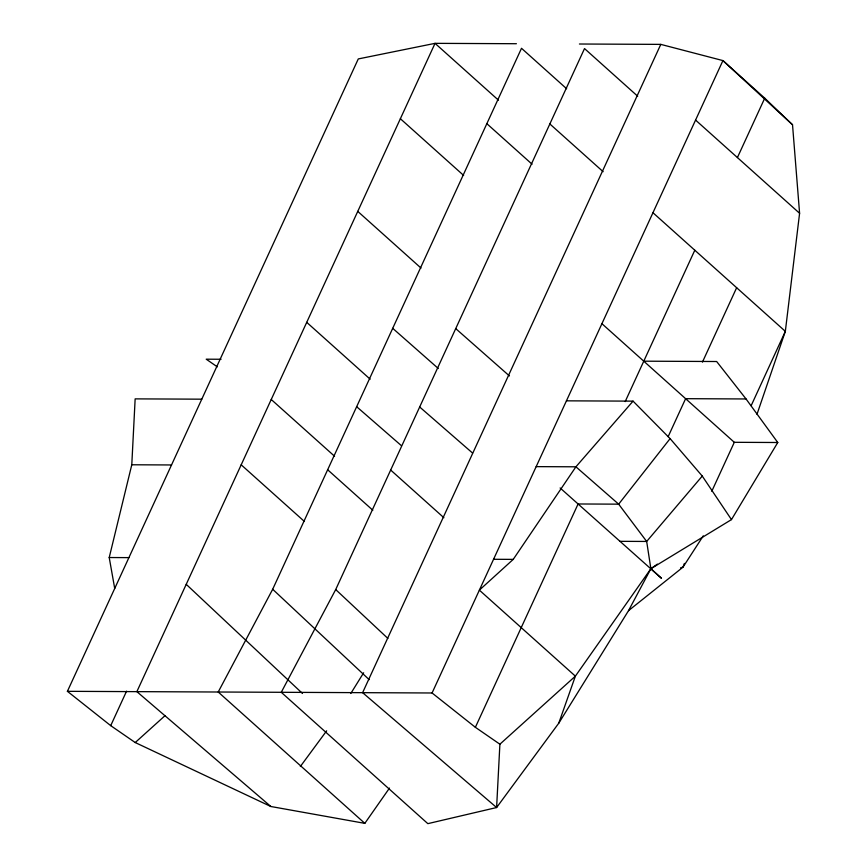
<?xml version="1.0" encoding="UTF-8"?>
<svg xmlns="http://www.w3.org/2000/svg" width="867" height="867" viewBox="0 0 867 867"><rect width="100%" height="100%" fill="white"/><g stroke="black" fill="none" stroke-linecap="round" stroke-linejoin="round"><path stroke-width="1.3" d="M114.715 588.465L109.22 557.535L131.784 464.777L135.154 398.874L201.783 399.178M657.381 564.124L650.868 568.73L575.374 676.152L499.891 744.211L496.607 807.535L427.843 823.65L281.266 692.299L335.702 589.56L584.521 48.574L637.7 96.226M579.427 44.011L660.795 44.38L722.926 60.592L764.737 98.177L792.525 124.761L799.591 213.282L785.339 331.346L756.989 414.285M558.771 723.186L575.374 676.152L479.375 590.134L513.231 559.378L575.916 466.804L633.062 401.139L670.104 438.615L702.259 476.07L731.466 519.604L650.868 568.73L628.542 610.639L558.771 723.186L496.607 807.535L362.612 692.668L660.795 44.38M684.399 563.42L682.979 567.181L628.542 610.639M389.489 788.081L364.823 823.357L270.862 806.505L135.23 742.542L110.716 725.646L67.409 691.324L358.277 58.934L435.039 43.35L516.407 43.718M110.716 725.646L126.56 691.183M364.823 823.357L218.213 692.007L272.682 589.267L521.511 48.292L566.65 88.748M67.409 691.324L432.069 692.982L722.926 60.592L792.525 124.761M499.891 744.211L475.376 727.305L578.094 503.976L618.659 504.16L670.104 438.615M625.183 401.594L694.803 250.227M737.416 157.566L764.737 98.177M668.154 436.643L685.613 398.679L746.043 398.961L777.764 442.506L731.466 519.604M702.443 362.103L736.657 287.714M711.774 491.286L734.306 442.311L777.764 442.506M751.136 405.723L785.339 331.346L652.959 212.729M350.821 693.448L363.641 672.781M703.278 535.828L682.979 567.181L680.595 567.798M300.35 766.493L326.653 730.816M702.259 476.07L646.674 541.452L650.868 568.73L661.478 578.3L560.125 487.969M135.23 742.542L165.023 715.676M221.063 359.263L206.216 359.187L217.303 366.849M643.769 361.181L716.662 361.517L746.043 398.961M566.433 400.836L633.062 401.139M131.784 464.777L171.525 464.961M536.174 466.63L575.916 466.804L618.659 504.16L646.674 541.452L620.003 541.333M109.22 557.535L128.901 557.622M493.561 559.291L513.231 559.378M432.069 692.982L475.376 727.305M270.862 806.505L136.867 691.638L435.039 43.35L498.471 100.182M419.671 406.991L472.569 453.051M356.651 406.699L401.41 445.681M455.728 328.604L509.417 375.931M392.708 328.322L438.29 368.497M695.572 120.079L799.591 213.282M549.851 123.959L603.129 171.688M486.831 123.667L532.067 164.199M400.37 118.725L463.628 175.416M601.926 323.694L734.306 442.311M357.757 211.385L421.004 268.055M306.723 322.34L370.166 379.193M390.67 470.044L443.871 517.707M271.23 399.492L334.575 456.248M327.65 469.751L372.821 510.23M241.189 464.81L304.425 521.479M335.702 589.56L387.885 638.437M272.682 589.267L369.169 679.652M186.221 584.325L302.485 693.481"/></g></svg>
